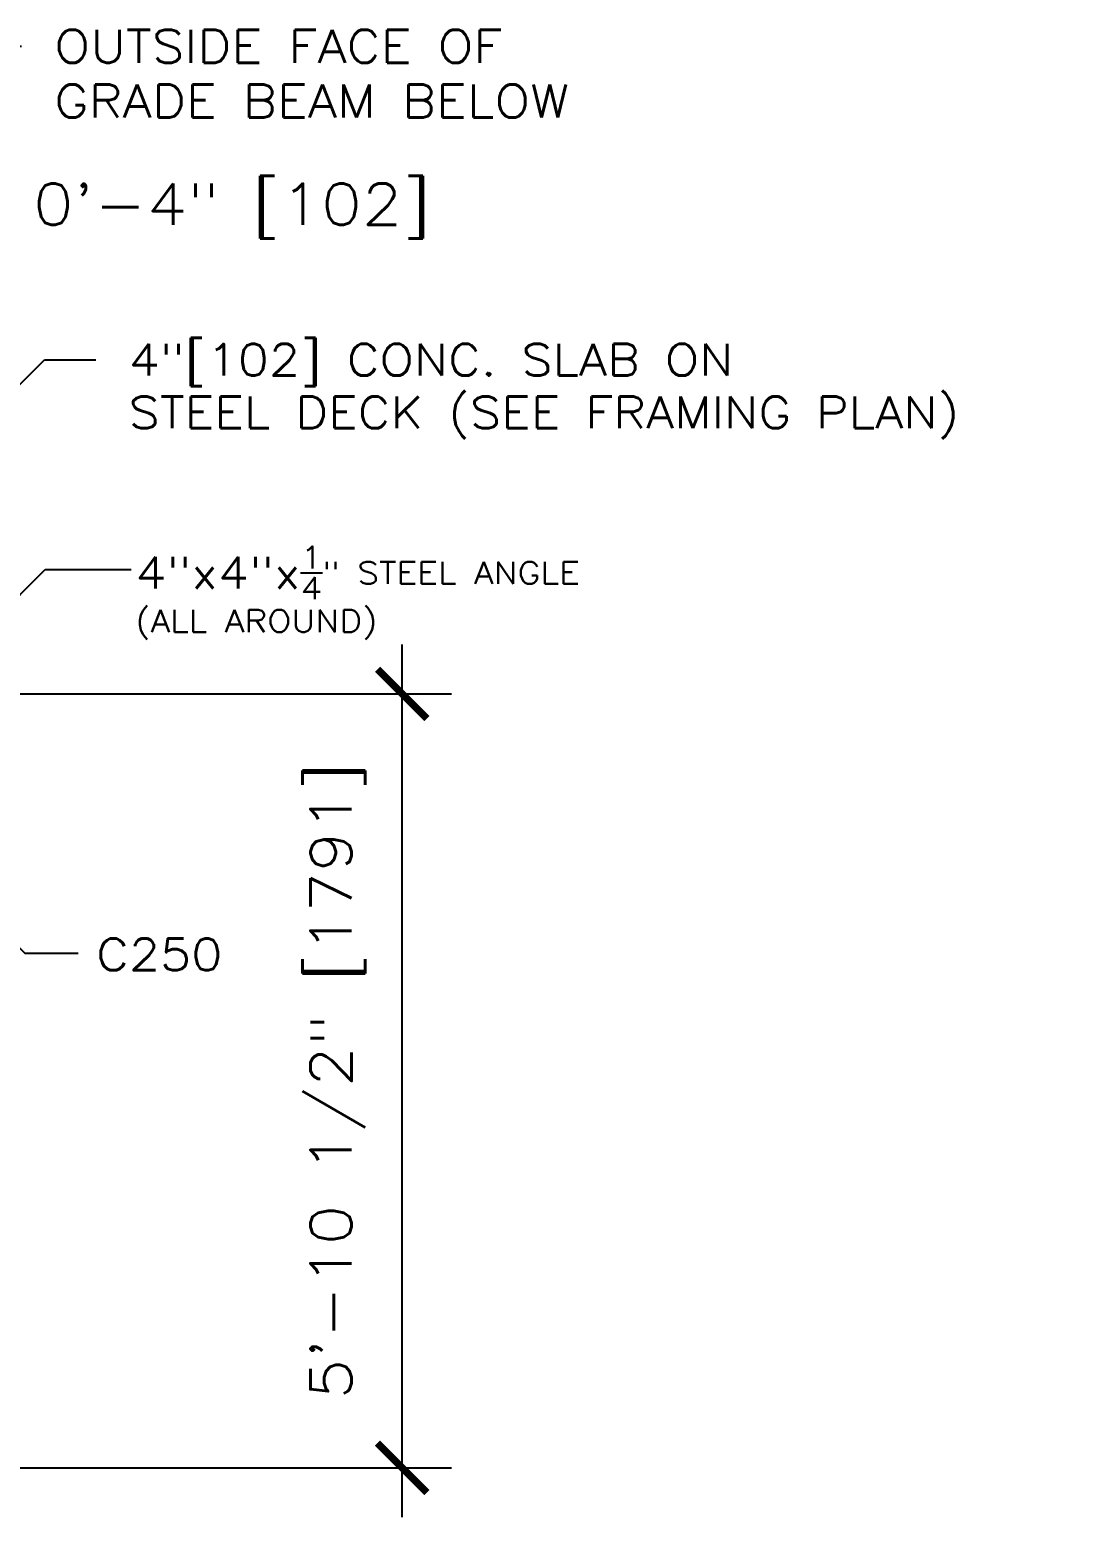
# Model space of a CAD drawing. Header units: inches. Extents: x -63 to 660, y -90 to 205.
# Drawn here: x 565.2 to 660.3, y -4.5 to 131 of the extents above; entities that cross this region are included whole.
import ezdxf

# ---------------------------------------------------------------- set-up
doc = ezdxf.new("R2010")
doc.units = ezdxf.units.IN
doc.header["$MEASUREMENT"] = 0
doc.layers.get('0').update_dxf_attribs({"linetype": 'CONTINUOUS', "plot": 0})
doc.layers.get('DEFPOINTS').update_dxf_attribs({"linetype": 'CONTINUOUS'})
doc.layers.add('ST_ANNOT_48', color=5, linetype='CONTINUOUS')
doc.layers.add('ST_DIM_48', color=5, linetype='CONTINUOUS')
doc.styles.add('ROMANS-115', font='romans.shx', dxfattribs={"width": 1.15})
doc.dimstyles.new('48-ROMANS-115', dxfattribs={"dimscale": 48, "dimtxt": 0.078125, "dimasz": 0.09375, "dimexe": 0.09375, "dimexo": 0.09375, "dimgap": 0.0625, "dimtad": 1, "dimdec": 4, "dimzin": 1, "dimdsep": 46, "dimlunit": 4, "dimtxsty": 'ROMANS-115', "dimblk": 'ARCHTICK', "dimcen": 0.0625, "dimdle": 0.09375, "dimclrd": 256, "dimclre": 256, "dimclrt": 256, "dimadec": 0, "dimazin": 0, "dimtfac": 1, "dimtdec": 4, "dimtofl": 0, "dimtmove": 2, "dimatfit": 0, "dimfxl": 1, "dimtfillclr": 256, "dimfrac": 2, "dimtolj": 1, "dimtzin": 0, "dimarcsym": 0})

# ---------------------------------------------------------------- blocks, each defined once
blk = doc.blocks.new('_ArchTick')
at = {"color": 0, "linetype": 'ByBlock', "const_width": 0.15}
blk.add_lwpolyline([(-0.5, -0.5), (0.5, 0.5)], dxfattribs=at)
blk = doc.blocks.new('*D22')
at = {"layer": 'DEFPOINTS', "color": 0}
for p in [(558, 110.36), (554, 106.86), (558, 106.86)]:
    blk.add_point(p, dxfattribs=at)
at = {"layer": 'ST_DIM_48', "lineweight": -2}
for p, q in [((554, 111.36), (554, 114.86)), ((558, 111.36), (558, 114.86)), ((554, 110.36), (549.5, 110.36)), ((558, 110.36), (562.5, 110.36))]:
    blk.add_line(p, q, dxfattribs=at)
at = {"layer": 'ST_DIM_48', "lineweight": -2, "xscale": 4.5, "yscale": 4.5, "zscale": 4.5}
blk.add_blockref('_ArchTick', (554, 110.36), dxfattribs=at)
at = {"layer": 'ST_DIM_48', "lineweight": -2, "xscale": 4.5, "yscale": 4.5, "zscale": 4.5, "rotation": 180}
blk.add_blockref('_ArchTick', (558, 110.36), dxfattribs=at)
at = {"layer": 'ST_DIM_48', "insert": (583.6, 114.49), "char_height": 3.75, "attachment_point": 5, "style": 'ROMANS-115'}
blk.add_mtext('\\A1;0\'-4" [102]', dxfattribs=at)
blk = doc.blocks.new('*D23')
at = {"layer": 'DEFPOINTS', "color": 0}
for p in [(555.28, 70.5), (599.11, 70.5), (558, 0)]:
    blk.add_point(p, dxfattribs=at)
at = {"layer": 'ST_DIM_48', "lineweight": -2}
for p, q in [((599.11, -4.5), (599.11, 75)), ((559.78, 70.5), (603.61, 70.5)), ((562.5, 0), (603.61, 0))]:
    blk.add_line(p, q, dxfattribs=at)
at = {"layer": 'ST_DIM_48', "lineweight": -2, "xscale": 4.5, "yscale": 4.5, "zscale": 4.5}
for p, rotation in [((599.11, 70.5), 90), ((599.11, 0), 270)]:
    blk.add_blockref('_ArchTick', p, dxfattribs=dict(at, rotation=rotation))
at = {"layer": 'ST_DIM_48', "insert": (593.25, 35.25), "char_height": 3.75, "attachment_point": 5, "rotation": 90, "style": 'ROMANS-115'}
blk.add_mtext('\\A1;5\'-10 1/2" [1791]', dxfattribs=at)

msp = doc.modelspace()

# ---------------------------------------------------------------- texts
at = {"layer": 'ST_ANNOT_48', "attachment_point": 1, "style": 'ROMANS-115'}
for s, insert, char_height in [('\\A1;OUTSIDE FACE OF\\PGRADE BEAM BELOW', (567.44179, 131.0032), 3.0000001), ('\\A1;4"[102] CONC. SLAB ON\\PSTEEL DECK (SEE FRAMING PLAN)', (574.19498, 102.38241), 2.8800001), ('\\A1;4"x4"x\\H0.7x;\\S1/4;" STEEL ANGLE\\P(ALL AROUND)', (574.80507, 83.95619), 2.8800001), ('\\A1;C250', (571.24086, 48.20615), 2.88)]:
    msp.add_mtext(s, dxfattribs=dict(at, insert=insert, char_height=char_height))

# ---------------------------------------------------------------- dimensions: what is measured, and where the dimension line sits
at = {"layer": 'ST_DIM_48'}
dim = msp.add_linear_dim(base=(557.99938, 110.35526), p1=(553.99938, 106.86367), p2=(557.99938, 106.86367), dimstyle='48-ROMANS-115', dxfattribs=at)
dim.commit()
dim.dimension.update_dxf_attribs({"geometry": '*D22', "text_midpoint": (583.60343, 114.49005), "dimtype": 160})
dim = msp.add_linear_dim(base=(599.10808, 70.5), p1=(557.99938, 0), p2=(555.27938, 70.5), angle=90, dimstyle='48-ROMANS-115', dxfattribs=at)
dim.commit()
dim.dimension.update_dxf_attribs({"geometry": '*D23', "text_midpoint": (593.25094, 35.25)})

# ---------------------------------------------------------------- leaders
at = {"layer": 'ST_ANNOT_48', "annotation_type": 0, "has_hookline": 1, "hookline_direction": 0}
for points, text_width in [([(557.99938, 129.5032), (564.44179, 129.5032)], 52.9), ([(536.08698, 70.5), (566.52938, 100.9424), (571.19498, 100.9424)], 86.112)]:
    msp.add_leader(points, dimstyle='48-ROMANS-115', override={"dimtad": 0}, dxfattribs=dict(at, text_width=text_width))
at = {"layer": 'ST_ANNOT_48'}
for points in [[(555.27938, 70.5), (566.60213, 81.82275), (574.41236, 81.82275)], [(555.17837, 56.45036), (564.74346, 46.88527), (569.59564, 46.88527)]]:
    msp.add_leader(points, dimstyle='48-ROMANS-115', override={"dimtad": 0}, dxfattribs=at)

doc.saveas('drawing.dxf')
